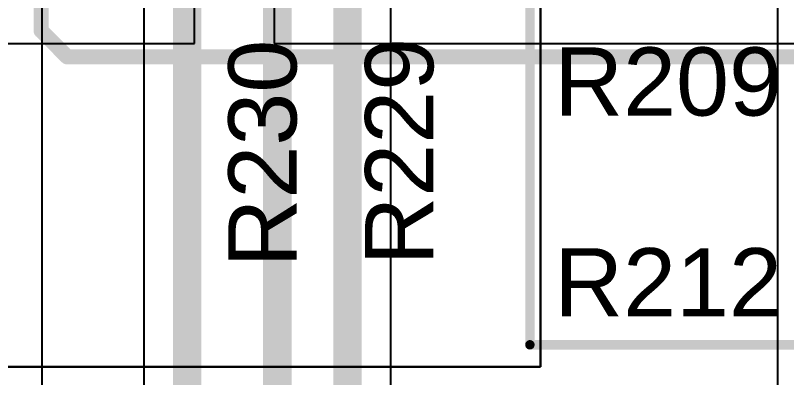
# Model space of a CAD drawing. Header units: inches. Extents: x 0 to 5379, y 0 to 5429.
# Drawn here: x 236.31 to 246.65, y 72.56 to 77.42 of the extents above; entities that cross this region are included whole.
import ezdxf

# ---------------------------------------------------------------- set-up
doc = ezdxf.new("R2010")
doc.units = ezdxf.units.IN
for name, color, linetype in [('Bottom Layer', 5, 'Continuous'), ('PWR', 156, 'Continuous'), ('SIG 01', 90, 'Continuous'), ('Top Layer', 1, 'Continuous'), ('Top Overlay', 2, 'Continuous')]:
    doc.layers.add(name, color=color, linetype=linetype)
doc.styles.add('Arial', font='', dxfattribs={"height": 0.2})
doc.styles.get('Arial').set_extended_font_data('Arial')

msp = doc.modelspace()

# ---------------------------------------------------------------- linework, layer by layer
at = {"layer": 'Bottom Layer'}
for p, q in [((243.353, 88.276), (243.353, 72.705)), ((243.353, 72.705), (243.353, 80.257)), ((243.353, 72.705), (205.608, 72.705)), ((226.774, 72.705), (243.353, 72.705))]:
    msp.add_line(p, q, dxfattribs=at)
at = {"layer": 'PWR'}
for p, q in [((239.781, 81.001), (239.781, 77.038)), ((238.714, 77.038), (238.714, 79.973)), ((234.095, 77.038), (238.714, 77.038)), ((239.781, 77.038), (248.62, 77.038))]:
    msp.add_line(p, q, dxfattribs=at)
at = {"layer": 'SIG 01'}
for p, q in [((241.345, 68.741), (241.345, 87.102)), ((246.527, 87.133), (246.527, 64.88)), ((236.67, 70.906), (236.67, 80.416)), ((238.033, 77.809), (238.033, 71.39))]:
    msp.add_line(p, q, dxfattribs=at)
for points in [[(239.823, 69.13, 0.381, 0.381, 0), (239.823, 88.602, 0.381, 0.381, 0)], [(240.763, 68.741, 0.381, 0.381, 0), (240.763, 87.102, 0.381, 0.381, 0)], [(238.616, 71.149, 0.381, 0.381, 0), (238.616, 85.6, 0.381, 0.381, 0)]]:
    msp.add_lwpolyline(points, format="xyseb", dxfattribs=at)
at = {"layer": 'Top Layer'}
for points in [[(236.658, 77.21, 0.203, 0.203, 0), (236.658, 78.289, 0.203, 0.203, 0)], [(236.658, 77.21, 0.203, 0.203, 0), (237.007, 76.86, 0.203, 0.203, 0)], [(237.007, 76.86, 0.203, 0.203, 0), (284.866, 76.86, 0.203, 0.203, 0)]]:
    msp.add_lwpolyline(points, format="xyseb", dxfattribs=at)
for points in [[(236.607, 77.21, 0.102, 0.102, 1), (236.709, 77.21, 0.102, 0.102, 1)], [(236.607, 77.21, 0.102, 0.102, 1), (236.709, 77.21, 0.102, 0.102, 1)], [(236.957, 76.86, 0.102, 0.102, 1), (237.058, 76.86, 0.102, 0.102, 1)], [(236.957, 76.86, 0.102, 0.102, 1), (237.058, 76.86, 0.102, 0.102, 1)]]:
    msp.add_lwpolyline(points, format="xyseb", close=True, dxfattribs=at)
at = {"layer": 'Top Overlay'}
for points in [[(243.21, 73, 0.127, 0.127, 0), (243.21, 81.432, 0.127, 0.127, 0)], [(243.21, 73, 0.127, 0.127, 0), (251.104, 73, 0.127, 0.127, 0)]]:
    msp.add_lwpolyline(points, format="xyseb", dxfattribs=at)
msp.add_lwpolyline([(243.178, 73, 0.0635, 0.0635, 1), (243.241, 73, 0.0635, 0.0635, 1)], format="xyseb", close=True, dxfattribs=at)
msp.add_lwpolyline([(243.178, 73, 0.0635, 0.0635, 1), (243.241, 73, 0.0635, 0.0635, 1)], format="xyseb", close=True, dxfattribs=at)

# ---------------------------------------------------------------- texts
at = {"layer": 'Top Overlay', "style": 'Arial'}
for s, p in [('R230', (240.081, 74.037)), ('R229', (241.914, 74.063))]:
    msp.add_text(s, height=0.9144, rotation=90, dxfattribs=at).set_placement(p)
for s, p in [('R209', (243.536, 76.073)), ('R212', (243.536, 73.381))]:
    msp.add_text(s, height=0.9144, dxfattribs=at).set_placement(p)

doc.saveas('drawing.dxf')
